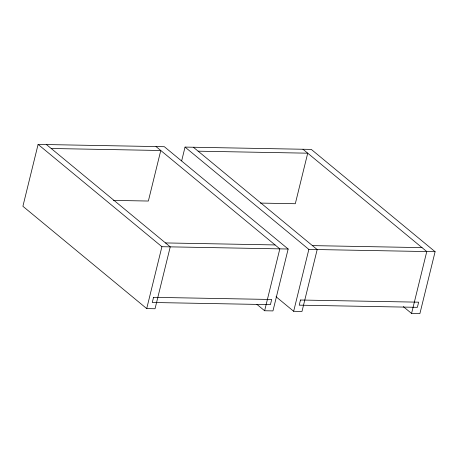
<?xml version="1.0" encoding="UTF-8"?>
<svg xmlns="http://www.w3.org/2000/svg" width="458" height="458" viewBox="0 0 458 458"><rect width="100%" height="100%" fill="white"/><g stroke="black" fill="none" stroke-linecap="round" stroke-linejoin="round"><path stroke-width="0.69" d="M256.921 304.387L264.627 310.753L272.957 310.908L288.156 249.02L164.342 146.715L38.1 144.402L22.9 206.289L146.715 308.595L155.039 308.749L170.244 246.862L46.43 144.556M181.666 160.844L185.043 147.092L311.285 149.405L435.1 251.711L419.9 313.598L411.57 313.444L403.315 306.625M146.715 308.595L161.914 246.707L38.1 144.402M264.627 310.753L279.827 248.866L156.012 146.56M193.373 147.247L317.188 249.553L301.988 311.44L293.658 311.285L308.858 249.398L185.043 147.092M411.57 313.444L426.77 251.556L302.961 149.251M51.193 148.489L160.775 150.499L148.363 201.039L113.492 200.398M198.137 151.18L307.719 153.184L295.307 203.724L260.436 203.089M165.481 242.929L275.063 244.933M312.425 245.614L422.007 247.623M161.914 246.707L288.156 249.02M308.858 249.398L435.1 251.711M276.048 296.738L293.658 311.285M153.544 297.328L152.279 302.48L270.426 304.644L271.697 299.486L153.544 297.328M300.488 300.013L299.223 305.171L417.375 307.335L418.641 302.177L300.488 300.013"/></g></svg>
